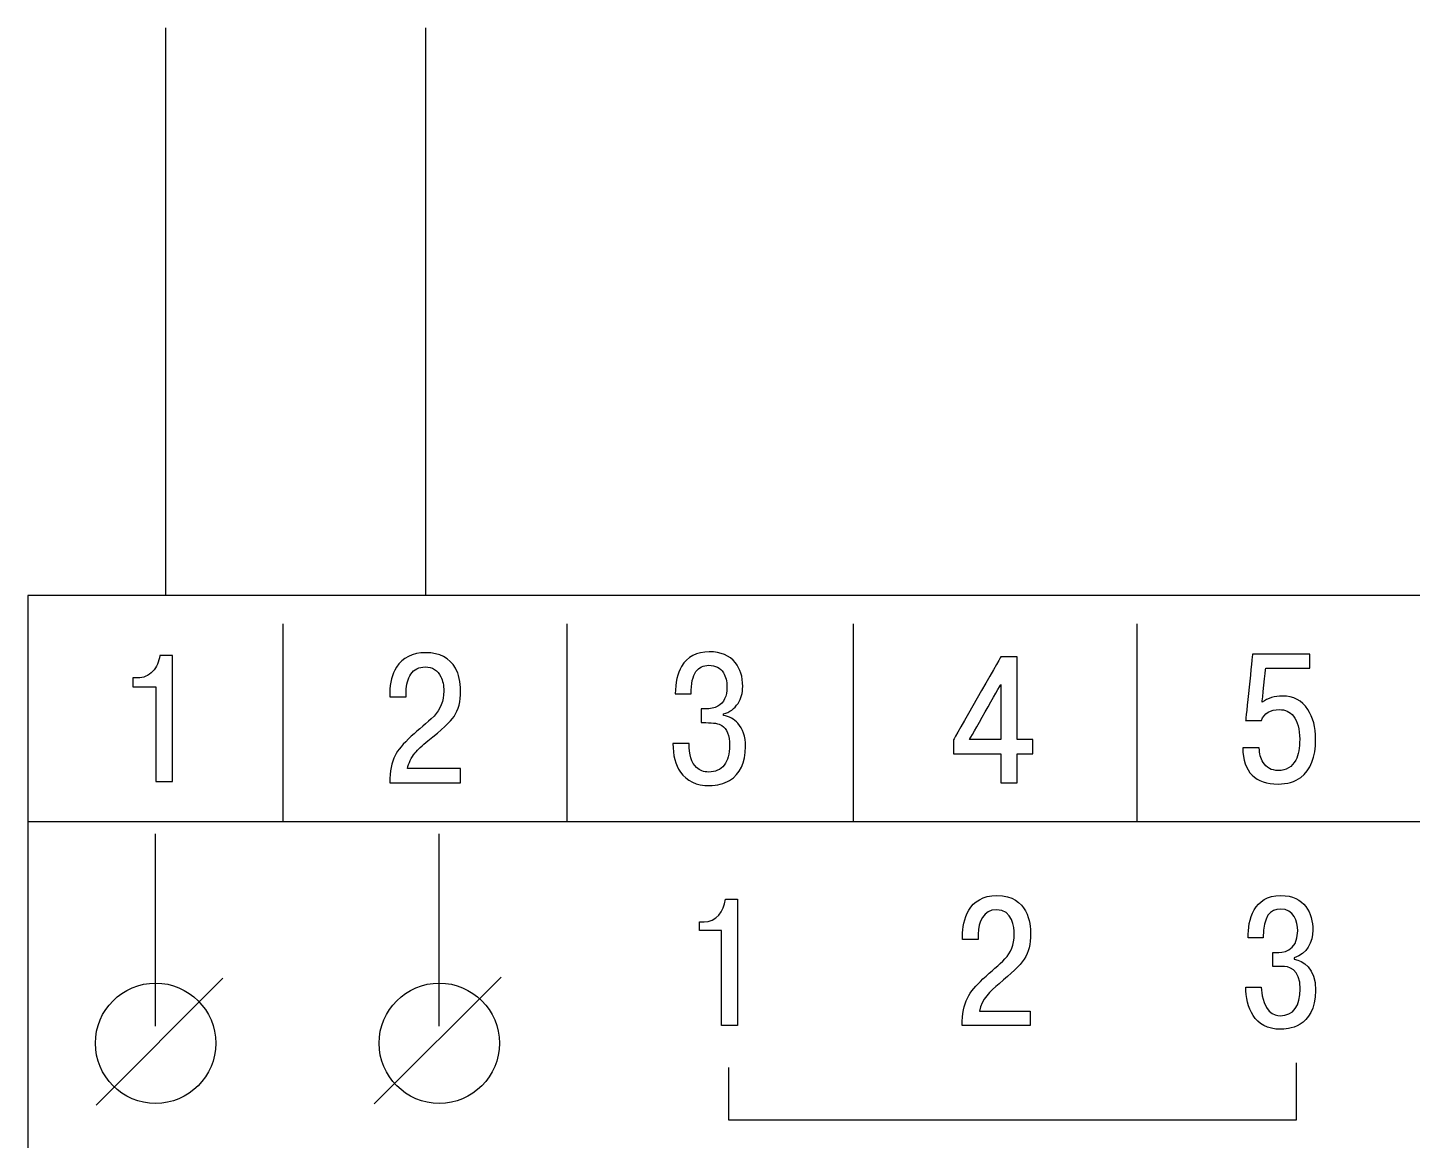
# Model space of a CAD drawing. Header units: millimetres. Extents: x 0 to 53000, y -591 to 24400.
# Drawn here: x 4456.67 to 4481.05, y 504.34 to 523.93 of the extents above; entities that cross this region are included whole.
import ezdxf

# ---------------------------------------------------------------- set-up
doc = ezdxf.new("R2010")
doc.units = ezdxf.units.MM
doc.layers.add('Основная', color=7, linetype='Continuous', lineweight=30)

msp = doc.modelspace()

# ---------------------------------------------------------------- linework, layer by layer
for points, knots in [([(4456.66997, 460.93271), (4456.66997, 460.93271), (4456.66997, 513.93271), (4456.66997, 513.93271), (4456.66997, 513.93271), (4456.66997, 513.93271), (4535.66997, 513.93271), (4535.66997, 513.93271), (4535.66997, 513.93271), (4535.66997, 513.93271), (4535.66997, 460.93271), (4535.66997, 460.93271), (4535.66997, 460.93271), (4535.66997, 460.93271), (4456.66997, 460.93271), (4456.66997, 460.93271)], [0, 0, 0, 0, 0.2, 0.2, 0.2, 0.20000001, 0.4, 0.4, 0.4, 0.40000001, 0.6, 0.6, 0.6, 0.60000001, 1, 1, 1, 1]), ([(4456.66997, 460.93271), (4456.66997, 460.93271), (4456.66997, 513.93271), (4456.66997, 513.93271), (4456.66997, 513.93271), (4456.66997, 513.93271), (4535.66997, 513.93271), (4535.66997, 513.93271), (4535.66997, 513.93271), (4535.66997, 513.93271), (4535.66997, 460.93271), (4535.66997, 460.93271), (4535.66997, 460.93271), (4535.66997, 460.93271), (4456.66997, 460.93271), (4456.66997, 460.93271)], [0, 0, 0, 0, 0.2, 0.2, 0.2, 0.20000001, 0.4, 0.4, 0.4, 0.40000001, 0.6, 0.6, 0.6, 0.60000001, 1, 1, 1, 1]), ([(4456.66997, 460.93271), (4456.66997, 460.93271), (4456.66997, 513.93271), (4456.66997, 513.93271), (4456.66997, 513.93271), (4456.66997, 513.93271), (4535.66997, 513.93271), (4535.66997, 513.93271), (4535.66997, 513.93271), (4535.66997, 513.93271), (4535.66997, 460.93271), (4535.66997, 460.93271), (4535.66997, 460.93271), (4535.66997, 460.93271), (4456.66997, 460.93271), (4456.66997, 460.93271)], [0, 0, 0, 0, 0.2, 0.2, 0.2, 0.20000001, 0.4, 0.4, 0.4, 0.40000001, 0.6, 0.6, 0.6, 0.60000001, 1, 1, 1, 1]), ([(4458.52277, 512.32641), (4458.52277, 512.32641), (4458.52277, 512.48201), (4458.52277, 512.48201), (4458.52277, 512.48201), (4458.52277, 512.48201), (4458.60537, 512.48201), (4458.60537, 512.48201), (4458.60537, 512.48201), (4458.70897, 512.48201), (4458.79717, 512.52071), (4458.86987, 512.59791), (4458.86987, 512.59791), (4458.94267, 512.67521), (4458.98447, 512.76881), (4458.99547, 512.87891), (4458.99547, 512.87891), (4458.99547, 512.87891), (4459.21707, 512.87891), (4459.21707, 512.87891), (4459.21707, 512.87891), (4459.21707, 512.87891), (4459.21707, 510.65641), (4459.21707, 510.65641), (4459.21707, 510.65641), (4459.21707, 510.65641), (4458.92607, 510.65641), (4458.92607, 510.65641), (4458.92607, 510.65641), (4458.92607, 510.65641), (4458.92607, 512.32641), (4458.92607, 512.32641), (4458.92607, 512.32641), (4458.92607, 512.32641), (4458.52277, 512.32641), (4458.52277, 512.32641)], [0, 0, 0, 0, 0.1, 0.1, 0.1, 0.10000001, 0.2, 0.2, 0.2, 0.20000001, 0.3, 0.3, 0.3, 0.30000001, 0.4, 0.4, 0.4, 0.40000001, 0.5, 0.5, 0.5, 0.50000001, 0.6, 0.6, 0.6, 0.60000001, 0.7, 0.7, 0.7, 0.70000001, 0.8, 0.8, 0.8, 0.80000001, 1, 1, 1, 1]), ([(4464.29317, 510.88781), (4464.29317, 510.88781), (4464.29317, 510.63701), (4464.29317, 510.63701), (4464.29317, 510.63701), (4464.29317, 510.63701), (4463.04667, 510.63701), (4463.04667, 510.63701), (4463.04667, 510.63701), (4463.04667, 510.83591), (4463.07747, 510.99581), (4463.13867, 511.11651), (4463.13867, 511.11651), (4463.18667, 511.20961), (4463.28197, 511.32281), (4463.42417, 511.45611), (4463.42417, 511.45611), (4463.55807, 511.57261), (4463.69147, 511.69001), (4463.82477, 511.80861), (4463.82477, 511.80861), (4463.93887, 511.93131), (4463.99557, 512.07841), (4463.99557, 512.24991), (4463.99557, 512.24991), (4463.99557, 512.35151), (4463.97897, 512.43611), (4463.94597, 512.50391), (4463.94597, 512.50391), (4463.89087, 512.61821), (4463.79837, 512.67541), (4463.66827, 512.67541), (4463.66827, 512.67541), (4463.55807, 512.67541), (4463.47487, 512.63361), (4463.41867, 512.54991), (4463.41867, 512.54991), (4463.36247, 512.46631), (4463.33437, 512.36521), (4463.33437, 512.24671), (4463.33437, 512.24671), (4463.33437, 512.24671), (4463.33437, 512.15151), (4463.33437, 512.15151), (4463.33437, 512.15151), (4463.33437, 512.15151), (4463.04667, 512.15151), (4463.04667, 512.15151), (4463.04667, 512.15151), (4463.04667, 512.15151), (4463.04667, 512.21811), (4463.04667, 512.21811), (4463.04667, 512.21811), (4463.04667, 512.39601), (4463.08517, 512.54621), (4463.16237, 512.66901), (4463.16237, 512.66901), (4463.27047, 512.84051), (4463.44227, 512.92621), (4463.67817, 512.92621), (4463.67817, 512.92621), (4463.92507, 512.92621), (4464.09927, 512.83621), (4464.20057, 512.65631), (4464.20057, 512.65631), (4464.26237, 512.54621), (4464.29317, 512.41181), (4464.29317, 512.25311), (4464.29317, 512.25311), (4464.29317, 512.06681), (4464.25457, 511.91761), (4464.17747, 511.80541), (4464.17747, 511.80541), (4464.11357, 511.71011), (4463.96037, 511.56621), (4463.71787, 511.37361), (4463.71787, 511.37361), (4463.61427, 511.29101), (4463.53827, 511.22011), (4463.48977, 511.16091), (4463.48977, 511.16091), (4463.42137, 511.07621), (4463.37727, 510.98521), (4463.35747, 510.88781), (4463.35747, 510.88781), (4463.35747, 510.88781), (4464.29317, 510.88781), (4464.29317, 510.88781)], [0, 0, 0, 0, 0.04347826, 0.04347826, 0.04347826, 0.04347827, 0.08695652, 0.08695652, 0.08695652, 0.08695653, 0.13043478, 0.13043478, 0.13043478, 0.13043479, 0.17391304, 0.17391304, 0.17391304, 0.17391305, 0.2173913, 0.2173913, 0.2173913, 0.21739131, 0.26086957, 0.26086957, 0.26086957, 0.26086958, 0.30434783, 0.30434783, 0.30434783, 0.30434784, 0.34782609, 0.34782609, 0.34782609, 0.3478261, 0.39130435, 0.39130435, 0.39130435, 0.39130436, 0.43478261, 0.43478261, 0.43478261, 0.43478262, 0.47826087, 0.47826087, 0.47826087, 0.47826088, 0.52173913, 0.52173913, 0.52173913, 0.52173914, 0.56521739, 0.56521739, 0.56521739, 0.5652174, 0.60869565, 0.60869565, 0.60869565, 0.60869566, 0.65217391, 0.65217391, 0.65217391, 0.65217392, 0.69565217, 0.69565217, 0.69565217, 0.69565218, 0.73913043, 0.73913043, 0.73913043, 0.73913044, 0.7826087, 0.7826087, 0.7826087, 0.78260871, 0.82608696, 0.82608696, 0.82608696, 0.82608697, 0.86956522, 0.86956522, 0.86956522, 0.86956523, 0.91304348, 0.91304348, 0.91304348, 0.91304349, 1, 1, 1, 1]), ([(4468.03017, 511.32961), (4468.03017, 511.32961), (4468.31447, 511.32961), (4468.31447, 511.32961), (4468.31447, 511.32961), (4468.31447, 511.12861), (4468.35857, 510.98671), (4468.44677, 510.90421), (4468.44677, 510.90421), (4468.50407, 510.85131), (4468.57457, 510.82481), (4468.65837, 510.82481), (4468.65837, 510.82481), (4468.77957, 510.82481), (4468.87157, 510.86561), (4468.93447, 510.94711), (4468.93447, 510.94711), (4468.99727, 511.02851), (4469.02867, 511.14451), (4469.02867, 511.29481), (4469.02867, 511.29481), (4469.02867, 511.47471), (4468.98237, 511.59221), (4468.88987, 511.64721), (4468.88987, 511.64721), (4468.83687, 511.67901), (4468.74327, 511.69481), (4468.60877, 511.69481), (4468.60877, 511.69481), (4468.60877, 511.69481), (4468.52607, 511.69481), (4468.52607, 511.69481), (4468.52607, 511.69481), (4468.52607, 511.69481), (4468.52607, 511.93611), (4468.52607, 511.93611), (4468.52607, 511.93611), (4468.52607, 511.93611), (4468.59557, 511.93611), (4468.59557, 511.93611), (4468.59557, 511.93611), (4468.68807, 511.93611), (4468.76307, 511.95201), (4468.82037, 511.98371), (4468.82037, 511.98371), (4468.92837, 512.04511), (4468.98237, 512.15731), (4468.98237, 512.32021), (4468.98237, 512.32021), (4468.98237, 512.42401), (4468.96147, 512.50861), (4468.91957, 512.57431), (4468.91957, 512.57431), (4468.86447, 512.66111), (4468.77957, 512.70441), (4468.66497, 512.70441), (4468.66497, 512.70441), (4468.56357, 512.70441), (4468.48757, 512.66851), (4468.43677, 512.59651), (4468.43677, 512.59651), (4468.37947, 512.51391), (4468.35087, 512.38161), (4468.35087, 512.19961), (4468.35087, 512.19961), (4468.35087, 512.19961), (4468.07317, 512.19961), (4468.07317, 512.19961), (4468.07317, 512.19961), (4468.07317, 512.40071), (4468.10957, 512.56261), (4468.18227, 512.68541), (4468.18227, 512.68541), (4468.28367, 512.85691), (4468.44677, 512.94261), (4468.67167, 512.94261), (4468.67167, 512.94261), (4468.87437, 512.94261), (4469.02757, 512.87801), (4469.13117, 512.74881), (4469.13117, 512.74881), (4469.21707, 512.64091), (4469.26007, 512.50231), (4469.26007, 512.33301), (4469.26007, 512.33301), (4469.26007, 512.21861), (4469.23247, 512.11921), (4469.17747, 512.03451), (4469.17747, 512.03451), (4469.11577, 511.93931), (4469.02977, 511.87681), (4468.91957, 511.84721), (4468.91957, 511.84721), (4468.91957, 511.84721), (4468.91957, 511.82181), (4468.91957, 511.82181), (4468.91957, 511.82181), (4469.02317, 511.80281), (4469.10807, 511.75721), (4469.17417, 511.68531), (4469.17417, 511.68531), (4469.26457, 511.58791), (4469.30967, 511.45031), (4469.30967, 511.27261), (4469.30967, 511.27261), (4469.30967, 510.98891), (4469.21607, 510.79091), (4469.02867, 510.67881), (4469.02867, 510.67881), (4468.92727, 510.61751), (4468.80937, 510.58681), (4468.67487, 510.58681), (4468.67487, 510.58681), (4468.44347, 510.58681), (4468.27267, 510.66611), (4468.16237, 510.82481), (4468.16237, 510.82481), (4468.07427, 510.95391), (4468.03017, 511.12221), (4468.03017, 511.32961)], [0, 0, 0, 0, 0.03225806, 0.03225806, 0.03225806, 0.03225807, 0.06451613, 0.06451613, 0.06451613, 0.06451614, 0.09677419, 0.09677419, 0.09677419, 0.0967742, 0.12903226, 0.12903226, 0.12903226, 0.12903227, 0.16129032, 0.16129032, 0.16129032, 0.16129033, 0.19354839, 0.19354839, 0.19354839, 0.1935484, 0.22580645, 0.22580645, 0.22580645, 0.22580646, 0.25806452, 0.25806452, 0.25806452, 0.25806453, 0.29032258, 0.29032258, 0.29032258, 0.29032259, 0.32258065, 0.32258065, 0.32258065, 0.32258066, 0.35483871, 0.35483871, 0.35483871, 0.35483872, 0.38709677, 0.38709677, 0.38709677, 0.38709678, 0.41935484, 0.41935484, 0.41935484, 0.41935485, 0.4516129, 0.4516129, 0.4516129, 0.45161291, 0.48387097, 0.48387097, 0.48387097, 0.48387098, 0.51612903, 0.51612903, 0.51612903, 0.51612904, 0.5483871, 0.5483871, 0.5483871, 0.54838711, 0.58064516, 0.58064516, 0.58064516, 0.58064517, 0.61290323, 0.61290323, 0.61290323, 0.61290324, 0.64516129, 0.64516129, 0.64516129, 0.6451613, 0.67741935, 0.67741935, 0.67741935, 0.67741936, 0.70967742, 0.70967742, 0.70967742, 0.70967743, 0.74193548, 0.74193548, 0.74193548, 0.74193549, 0.77419355, 0.77419355, 0.77419355, 0.77419356, 0.80645161, 0.80645161, 0.80645161, 0.80645162, 0.83870968, 0.83870968, 0.83870968, 0.83870969, 0.87096774, 0.87096774, 0.87096774, 0.87096775, 0.90322581, 0.90322581, 0.90322581, 0.90322582, 0.93548387, 0.93548387, 0.93548387, 0.93548388, 1, 1, 1, 1]), ([(4473.80217, 511.14351), (4473.80217, 511.14351), (4472.97237, 511.14351), (4472.97237, 511.14351), (4472.97237, 511.14351), (4472.97237, 511.14351), (4472.97237, 511.39441), (4472.97237, 511.39441), (4472.97237, 511.39441), (4472.97237, 511.39441), (4473.80217, 512.85491), (4473.80217, 512.85491), (4473.80217, 512.85491), (4473.80217, 512.85491), (4474.09327, 512.85491), (4474.09327, 512.85491), (4474.09327, 512.85491), (4474.09327, 512.85491), (4474.09327, 511.39761), (4474.09327, 511.39761), (4474.09327, 511.39761), (4474.09327, 511.39761), (4474.37087, 511.39761), (4474.37087, 511.39761), (4474.37087, 511.39761), (4474.37087, 511.39761), (4474.37087, 511.14351), (4474.37087, 511.14351), (4474.37087, 511.14351), (4474.37087, 511.14351), (4474.09327, 511.14351), (4474.09327, 511.14351), (4474.09327, 511.14351), (4474.09327, 511.14351), (4474.09327, 510.63241), (4474.09327, 510.63241), (4474.09327, 510.63241), (4474.09327, 510.63241), (4473.80217, 510.63241), (4473.80217, 510.63241), (4473.80217, 510.63241), (4473.80217, 510.63241), (4473.80217, 511.14351), (4473.80217, 511.14351)], [0, 0, 0, 0, 0.08333333, 0.08333333, 0.08333333, 0.08333334, 0.16666667, 0.16666667, 0.16666667, 0.16666668, 0.25, 0.25, 0.25, 0.25000001, 0.33333333, 0.33333333, 0.33333333, 0.33333334, 0.41666667, 0.41666667, 0.41666667, 0.41666668, 0.5, 0.5, 0.5, 0.50000001, 0.58333333, 0.58333333, 0.58333333, 0.58333334, 0.66666667, 0.66666667, 0.66666667, 0.66666668, 0.75, 0.75, 0.75, 0.75000001, 0.83333333, 0.83333333, 0.83333333, 0.83333334, 1, 1, 1, 1]), ([(4478.06487, 511.24901), (4478.06487, 511.24901), (4478.35587, 511.24901), (4478.35587, 511.24901), (4478.35587, 511.24901), (4478.35587, 511.14951), (4478.37797, 511.06491), (4478.42197, 510.99511), (4478.42197, 510.99511), (4478.48157, 510.89981), (4478.56967, 510.85211), (4478.68657, 510.85211), (4478.68657, 510.85211), (4478.82977, 510.85211), (4478.93337, 510.91351), (4478.99727, 511.03631), (4478.99727, 511.03631), (4479.04357, 511.12731), (4479.06677, 511.24901), (4479.06677, 511.40151), (4479.06677, 511.40151), (4479.06677, 511.58141), (4479.03037, 511.71681), (4478.95757, 511.80791), (4478.95757, 511.80791), (4478.89367, 511.88611), (4478.81097, 511.92521), (4478.70967, 511.92521), (4478.70967, 511.92521), (4478.54867, 511.92521), (4478.44297, 511.86081), (4478.39227, 511.73161), (4478.39227, 511.73161), (4478.39227, 511.73161), (4478.11447, 511.73161), (4478.11447, 511.73161), (4478.11447, 511.73161), (4478.11447, 511.73161), (4478.23687, 512.90321), (4478.23687, 512.90321), (4478.23687, 512.90321), (4478.23687, 512.90321), (4479.24527, 512.90321), (4479.24527, 512.90321), (4479.24527, 512.90321), (4479.24527, 512.90321), (4479.24527, 512.65231), (4479.24527, 512.65231), (4479.24527, 512.65231), (4479.24527, 512.65231), (4478.46827, 512.65231), (4478.46827, 512.65231), (4478.46827, 512.65231), (4478.46827, 512.65231), (4478.40607, 512.05551), (4478.40607, 512.05551), (4478.40607, 512.05551), (4478.45667, 512.09141), (4478.51127, 512.11841), (4478.56967, 512.13641), (4478.56967, 512.13641), (4478.62807, 512.15451), (4478.69317, 512.16341), (4478.76587, 512.16341), (4478.76587, 512.16341), (4478.95757, 512.16341), (4479.10527, 512.08511), (4479.20887, 511.92851), (4479.20887, 511.92851), (4479.30147, 511.78881), (4479.34777, 511.61411), (4479.34777, 511.40461), (4479.34777, 511.40461), (4479.34777, 511.08501), (4479.26067, 510.86061), (4479.08647, 510.73151), (4479.08647, 510.73151), (4478.98067, 510.65321), (4478.84747, 510.61411), (4478.68657, 510.61411), (4478.68657, 510.61411), (4478.48587, 510.61411), (4478.33387, 510.66591), (4478.23027, 510.76961), (4478.23027, 510.76961), (4478.11997, 510.87961), (4478.06487, 511.03951), (4478.06487, 511.24901)], [0, 0, 0, 0, 0.04347826, 0.04347826, 0.04347826, 0.04347827, 0.08695652, 0.08695652, 0.08695652, 0.08695653, 0.13043478, 0.13043478, 0.13043478, 0.13043479, 0.17391304, 0.17391304, 0.17391304, 0.17391305, 0.2173913, 0.2173913, 0.2173913, 0.21739131, 0.26086957, 0.26086957, 0.26086957, 0.26086958, 0.30434783, 0.30434783, 0.30434783, 0.30434784, 0.34782609, 0.34782609, 0.34782609, 0.3478261, 0.39130435, 0.39130435, 0.39130435, 0.39130436, 0.43478261, 0.43478261, 0.43478261, 0.43478262, 0.47826087, 0.47826087, 0.47826087, 0.47826088, 0.52173913, 0.52173913, 0.52173913, 0.52173914, 0.56521739, 0.56521739, 0.56521739, 0.5652174, 0.60869565, 0.60869565, 0.60869565, 0.60869566, 0.65217391, 0.65217391, 0.65217391, 0.65217392, 0.69565217, 0.69565217, 0.69565217, 0.69565218, 0.73913043, 0.73913043, 0.73913043, 0.73913044, 0.7826087, 0.7826087, 0.7826087, 0.78260871, 0.82608696, 0.82608696, 0.82608696, 0.82608697, 0.86956522, 0.86956522, 0.86956522, 0.86956523, 0.91304348, 0.91304348, 0.91304348, 0.91304349, 1, 1, 1, 1]), ([(4473.25387, 511.39761), (4473.25387, 511.39761), (4473.80217, 511.39761), (4473.80217, 511.39761), (4473.80217, 511.39761), (4473.80217, 511.39761), (4473.80217, 512.36861), (4473.80217, 512.36861), (4473.80217, 512.36861), (4473.80217, 512.36861), (4473.25387, 511.39761), (4473.25387, 511.39761)], [0, 0, 0, 0, 0.25, 0.25, 0.25, 0.25000001, 0.5, 0.5, 0.5, 0.50000001, 1, 1, 1, 1]), ([(4468.50007, 508.03191), (4468.50007, 508.03191), (4468.88747, 508.03191), (4468.88747, 508.03191), (4468.88747, 508.03191), (4468.88747, 508.03191), (4468.88747, 506.36181), (4468.88747, 506.36181), (4468.88747, 506.36181), (4468.88747, 506.36181), (4469.16997, 506.36181), (4469.16997, 506.36181), (4469.16997, 506.36181), (4469.16997, 506.36181), (4469.16997, 508.58431), (4469.16997, 508.58431), (4469.16997, 508.58431), (4469.16997, 508.58431), (4468.95407, 508.58431), (4468.95407, 508.58431), (4468.95407, 508.58431), (4468.93507, 508.36841), (4468.78587, 508.18751), (4468.57947, 508.18751), (4468.57947, 508.18751), (4468.57947, 508.18751), (4468.50007, 508.18751), (4468.50007, 508.18751), (4468.50007, 508.18751), (4468.50007, 508.18751), (4468.50007, 508.03191), (4468.50007, 508.03191)], [0, 0, 0, 0, 0.11111111, 0.11111111, 0.11111111, 0.11111112, 0.22222222, 0.22222222, 0.22222222, 0.22222223, 0.33333333, 0.33333333, 0.33333333, 0.33333334, 0.44444444, 0.44444444, 0.44444444, 0.44444445, 0.55555556, 0.55555556, 0.55555556, 0.55555557, 0.66666667, 0.66666667, 0.66666667, 0.66666668, 0.77777778, 0.77777778, 0.77777778, 0.77777779, 1, 1, 1, 1]), ([(4474.32087, 506.61271), (4474.32087, 506.61271), (4473.42877, 506.61271), (4473.42877, 506.61271), (4473.42877, 506.61271), (4473.46997, 506.82541), (4473.60967, 506.96191), (4473.77477, 507.09841), (4473.77477, 507.09841), (4474.21297, 507.46361), (4474.32727, 507.59371), (4474.32727, 507.97791), (4474.32727, 507.97791), (4474.32727, 508.14941), (4474.28917, 508.65101), (4473.73667, 508.65101), (4473.73667, 508.65101), (4473.22557, 508.65101), (4473.13027, 508.20331), (4473.13027, 507.94301), (4473.13027, 507.94301), (4473.13027, 507.94301), (4473.13027, 507.87631), (4473.13027, 507.87631), (4473.13027, 507.87631), (4473.13027, 507.87631), (4473.40647, 507.87631), (4473.40647, 507.87631), (4473.40647, 507.87631), (4473.40647, 507.87631), (4473.40647, 507.97161), (4473.40647, 507.97161), (4473.40647, 507.97161), (4473.40647, 508.18431), (4473.50177, 508.40021), (4473.72717, 508.40021), (4473.72717, 508.40021), (4474.01297, 508.40021), (4474.04147, 508.08901), (4474.04147, 507.97471), (4474.04147, 507.97471), (4474.04147, 507.57151), (4473.78747, 507.46671), (4473.48907, 507.18101), (4473.48907, 507.18101), (4473.24457, 506.94601), (4473.12707, 506.78731), (4473.12397, 506.36181), (4473.12397, 506.36181), (4473.12397, 506.36181), (4474.32087, 506.36181), (4474.32087, 506.36181), (4474.32087, 506.36181), (4474.32087, 506.36181), (4474.32087, 506.61271), (4474.32087, 506.61271)], [0, 0, 0, 0, 0.06666667, 0.06666667, 0.06666667, 0.06666668, 0.13333333, 0.13333333, 0.13333333, 0.13333334, 0.2, 0.2, 0.2, 0.20000001, 0.26666667, 0.26666667, 0.26666667, 0.26666668, 0.33333333, 0.33333333, 0.33333333, 0.33333334, 0.4, 0.4, 0.4, 0.40000001, 0.46666667, 0.46666667, 0.46666667, 0.46666668, 0.53333333, 0.53333333, 0.53333333, 0.53333334, 0.6, 0.6, 0.6, 0.60000001, 0.66666667, 0.66666667, 0.66666667, 0.66666668, 0.73333333, 0.73333333, 0.73333333, 0.73333334, 0.8, 0.8, 0.8, 0.80000001, 0.86666667, 0.86666667, 0.86666667, 0.86666668, 1, 1, 1, 1]), ([(4478.11737, 507.03811), (4478.12687, 506.68891), (4478.24757, 506.29461), (4478.73647, 506.29461), (4478.73647, 506.29461), (4478.82857, 506.29461), (4479.34607, 506.31051), (4479.34607, 506.98101), (4479.34607, 506.98101), (4479.34607, 507.37471), (4479.12387, 507.50171), (4478.97147, 507.53021), (4478.97147, 507.53021), (4478.97147, 507.53021), (4478.97147, 507.55561), (4478.97147, 507.55561), (4478.97147, 507.55561), (4479.19367, 507.61911), (4479.29847, 507.83191), (4479.29847, 508.04141), (4479.29847, 508.04141), (4479.29847, 508.33671), (4479.15557, 508.65101), (4478.73337, 508.65101), (4478.73337, 508.65101), (4478.25077, 508.65101), (4478.15547, 508.21921), (4478.15867, 507.90811), (4478.15867, 507.90811), (4478.15867, 507.90811), (4478.42537, 507.90811), (4478.42537, 507.90811), (4478.42537, 507.90811), (4478.42857, 508.28911), (4478.54287, 508.41291), (4478.72697, 508.41291), (4478.72697, 508.41291), (4478.96507, 508.41291), (4479.03177, 508.19381), (4479.03177, 508.02871), (4479.03177, 508.02871), (4479.03177, 507.64771), (4478.74287, 507.64451), (4478.66027, 507.64451), (4478.66027, 507.64451), (4478.66027, 507.64451), (4478.59367, 507.64451), (4478.59367, 507.64451), (4478.59367, 507.64451), (4478.59367, 507.64451), (4478.59367, 507.40321), (4478.59367, 507.40321), (4478.59367, 507.40321), (4478.59367, 507.40321), (4478.75237, 507.40321), (4478.75237, 507.40321), (4478.75237, 507.40321), (4478.86667, 507.40321), (4479.07627, 507.37151), (4479.07627, 507.00321), (4479.07627, 507.00321), (4479.07627, 506.71111), (4478.95877, 506.53331), (4478.72067, 506.53331), (4478.72067, 506.53331), (4478.62537, 506.53331), (4478.41587, 506.57771), (4478.39047, 507.03811), (4478.39047, 507.03811), (4478.39047, 507.03811), (4478.11737, 507.03811), (4478.11737, 507.03811)], [0, 0, 0, 0, 0.05263158, 0.05263158, 0.05263158, 0.05263159, 0.10526316, 0.10526316, 0.10526316, 0.10526317, 0.15789474, 0.15789474, 0.15789474, 0.15789475, 0.21052632, 0.21052632, 0.21052632, 0.21052633, 0.26315789, 0.26315789, 0.26315789, 0.2631579, 0.31578947, 0.31578947, 0.31578947, 0.31578948, 0.36842105, 0.36842105, 0.36842105, 0.36842106, 0.42105263, 0.42105263, 0.42105263, 0.42105264, 0.47368421, 0.47368421, 0.47368421, 0.47368422, 0.52631579, 0.52631579, 0.52631579, 0.5263158, 0.57894737, 0.57894737, 0.57894737, 0.57894738, 0.63157895, 0.63157895, 0.63157895, 0.63157896, 0.68421053, 0.68421053, 0.68421053, 0.68421054, 0.73684211, 0.73684211, 0.73684211, 0.73684212, 0.78947368, 0.78947368, 0.78947368, 0.78947369, 0.84210526, 0.84210526, 0.84210526, 0.84210527, 0.89473684, 0.89473684, 0.89473684, 0.89473685, 1, 1, 1, 1]), ([(4458.92147, 507.10931), (4458.33777, 507.10941), (4457.86147, 506.63231), (4457.86147, 506.04941), (4457.86147, 506.04941), (4457.86147, 505.46651), (4458.33777, 504.98951), (4458.92137, 504.98951), (4458.92137, 504.98951), (4459.50507, 504.98951), (4459.98137, 505.46651), (4459.98137, 506.04941), (4459.98137, 506.04941), (4459.98137, 506.63231), (4459.50507, 507.10931), (4458.92147, 507.10931)], [0, 0, 0, 0, 0.2, 0.2, 0.2, 0.20000001, 0.4, 0.4, 0.4, 0.40000001, 0.6, 0.6, 0.6, 0.60000001, 1, 1, 1, 1]), ([(4463.91657, 507.10931), (4463.33287, 507.10941), (4462.85657, 506.63231), (4462.85657, 506.04941), (4462.85657, 506.04941), (4462.85657, 505.46651), (4463.33287, 504.98951), (4463.91647, 504.98951), (4463.91647, 504.98951), (4464.50017, 504.98951), (4464.97647, 505.46651), (4464.97647, 506.04941), (4464.97647, 506.04941), (4464.97647, 506.63231), (4464.50017, 507.10931), (4463.91657, 507.10931)], [0, 0, 0, 0, 0.2, 0.2, 0.2, 0.20000001, 0.4, 0.4, 0.4, 0.40000001, 0.6, 0.6, 0.6, 0.60000001, 1, 1, 1, 1]), ([(4469.00967, 505.62271), (4469.00967, 505.62271), (4469.00967, 504.70301), (4469.00967, 504.70301), (4469.00967, 504.70301), (4469.00967, 504.70301), (4479.00967, 504.70301), (4479.00967, 504.70301), (4479.00967, 504.70301), (4479.00967, 504.70301), (4479.00967, 505.70591), (4479.00967, 505.70591)], [0, 0, 0, 0, 0.25, 0.25, 0.25, 0.25000001, 0.5, 0.5, 0.5, 0.50000001, 1, 1, 1, 1])]:
    msp.add_open_spline(points, degree=3, knots=knots)
for points in [[(4466.16997, 509.96391), (4466.16997, 509.96391), (4466.16997, 513.43341), (4466.16997, 513.43341)], [(4461.17007, 509.96371), (4461.17007, 509.96371), (4461.17007, 513.43321), (4461.17007, 513.43321)], [(4471.20787, 509.96371), (4471.20787, 509.96371), (4471.20787, 513.43321), (4471.20787, 513.43321)], [(4476.20787, 509.96371), (4476.20787, 509.96371), (4476.20787, 513.43321), (4476.20787, 513.43321)], [(4456.66997, 509.95591), (4456.66997, 509.95591), (4535.66997, 509.95591), (4535.66997, 509.95591)], [(4458.92137, 506.34741), (4458.92137, 506.34741), (4458.92137, 509.73571), (4458.92137, 509.73571)], [(4463.91647, 506.34741), (4463.91647, 506.34741), (4463.91647, 509.73571), (4463.91647, 509.73571)], [(4457.87307, 504.96161), (4457.87307, 504.96161), (4460.10687, 507.19541), (4460.10687, 507.19541)], [(4462.77307, 504.98161), (4462.77307, 504.98161), (4465.00687, 507.21541), (4465.00687, 507.21541)]]:
    msp.add_open_spline(points, degree=3)
at = {"layer": 'Основная'}
for p, q in [((4459.10053, 513.93271), (4459.10053, 523.93271)), ((4463.68273, 513.93271), (4463.68273, 523.93271))]:
    msp.add_line(p, q, dxfattribs=at)

doc.saveas('drawing.dxf')
